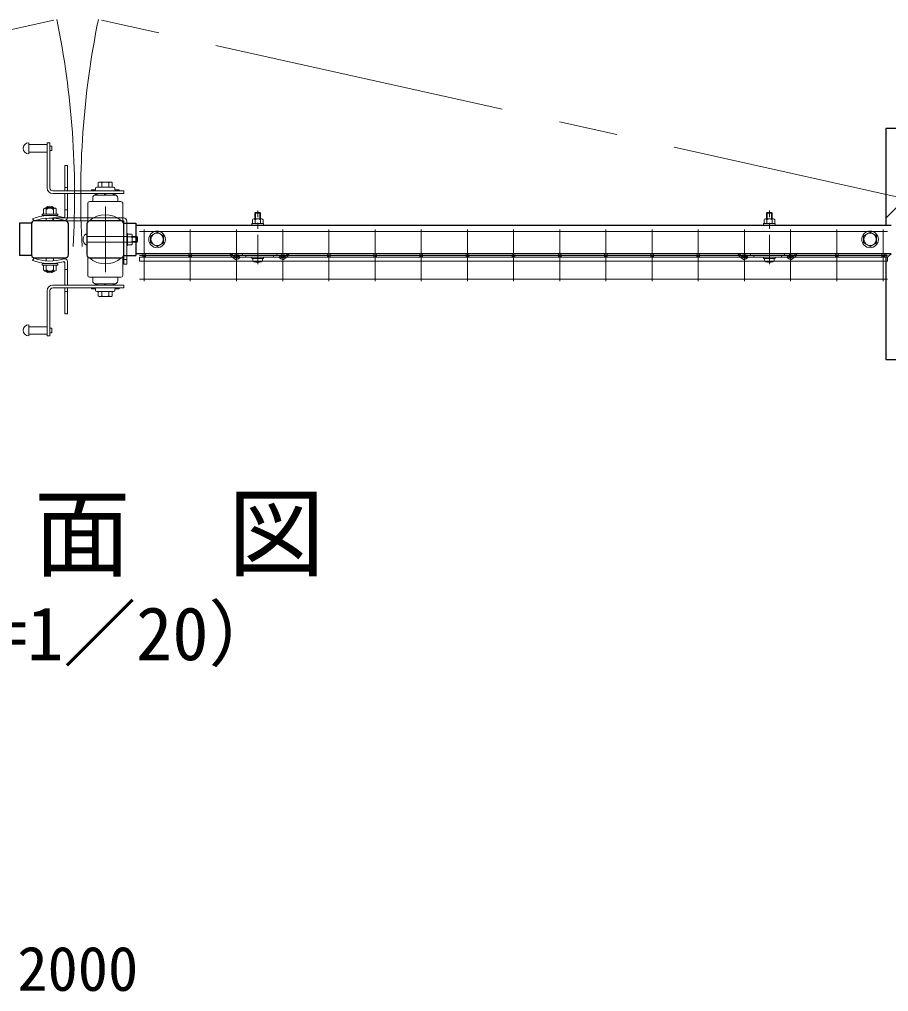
# Model space of a CAD drawing. Units: millimetres, scale not verified. Extents: x -4200 to 4200, y -2970 to 2970.
# Drawn here: x 1133 to 2074, y 1059 to 2111 of the extents above; entities that cross this region are included whole.
import ezdxf
from ezdxf.enums import TextEntityAlignment as Align

# ---------------------------------------------------------------- set-up
doc = ezdxf.new("R2010")
doc.units = ezdxf.units.MM
doc.header["$LTSCALE"] = 10
doc.linetypes.add('USER1', pattern=[50.8, 31.75, -6.35, 6.35, -6.35])
for name, color, linetype, lineweight in [('0-0_D-BMK', 2, 'USER1', 13), ('0-1_D-STR1', 1, 'Continuous', 25), ('0-3_D-STR4', 7, 'Continuous', 25), ('0-4_D-STR-DIM', 7, 'Continuous', 13), ('0-7_D-STR-TXT', 7, 'Continuous', 13), ('0-8_D-STR3', 3, 'Continuous', 13), ('0-A_D-DCR-HCH', 7, 'Continuous', 13), ('0-D_D-STR2', 7, 'Continuous', 13)]:
    doc.layers.add(name, color=color, linetype=linetype, lineweight=lineweight)
doc.styles.add('ＭＳ ゴシック', font='')
doc.styles.get('ＭＳ ゴシック').set_extended_font_data('MS Gothic')

# ---------------------------------------------------------------- blocks, each defined once
blk = doc.blocks.new('A$C5ded3bdc')
at = {"layer": '0-0_D-BMK'}
blk.add_line((0, -75), (0, 504), dxfattribs=at)
at = {"layer": '0-8_D-STR3'}
for p, q in [((-23, 484), (-30, 477)), ((30, 477), (-30, 477)), ((-30, 477), (-30, 413)), ((-23, 484), (-23, 413)), ((23, 484), (-23, 484)), ((23, 484), (23, 413)), ((23, 484), (30, 477)), ((30, 477), (30, 413)), ((-62.5, 363), (62.5, 363)), ((-62.5, 347), (-62.5, 363)), ((-62.5, 347), (62.5, 347)), ((-57.5, 404.8), (-57.5, 363)), ((-57.5, 363), (57.5, 363)), ((-43.3, 413), (43.3, 413)), ((-29.1, 404.8), (-29.1, 363)), ((29.1, 404.8), (29.1, 363)), ((57.5, 404.8), (57.5, 363)), ((62.5, 347), (62.5, 363)), ((-62.5, 0), (62.5, 0)), ((-62.5, -16), (-62.5, 0)), ((62.5, -16), (62.5, 0)), ((-62.5, -16), (62.5, -16)), ((-51.8, -16), (51.8, -16)), ((-51.8, -31.3), (-51.8, -16)), ((51.8, -31.6), (51.8, -16))]:
    blk.add_line(p, q, dxfattribs=at)
for centre, radius, start, end in [((-43.3, 396.6), 16.4, 30, 150), ((0, 357.2), 55.8, 58.543, 121.457), ((43.3, 396.6), 16.4, 30, 150), ((-32.8, -31.3), 19, 180, 253.92714), ((0.7, 85), 140, 253.92714, 285.41383), ((32.8, -31.6), 19, 285.41383, 0)]:
    blk.add_arc(centre, radius, start, end, dxfattribs=at)

msp = doc.modelspace()

# ---------------------------------------------------------------- linework, layer by layer
at = {"layer": '0-0_D-BMK'}
for p, q in [((240.05, 1904.29), (1173.27, 2111.46)), ((2151.41, 1904.29), (1218.2, 2111.46)), ((1225.74, 1838.04), (1225.74, 1908.84))]:
    msp.add_line(p, q, dxfattribs=at)
for centre, radius, start, end in [((237.71, 1921.12), 954.73, 356.664, 11.49985), ((2153.75, 1921.1), 954.72, 168.49887, 183.33466)]:
    msp.add_arc(centre, radius, start, end, dxfattribs=at)
at = {"layer": '0-1_D-STR1'}
for p, q in [((1145.74, 1890.24), (1145.74, 1856.64)), ((1182.54, 1893.44), (1148.94, 1893.44)), ((1185.74, 1856.64), (1185.74, 1890.24)), ((1205.74, 1890.24), (1205.74, 1856.64)), ((1242.54, 1893.44), (1208.94, 1893.44)), ((1245.67, 1890.89), (1258.74, 1890.89)), ((1245.74, 1856.64), (1245.74, 1890.24)), ((1258.73, 1888.94), (2076.73, 1888.94)), ((1258.74, 1890.89), (1258.74, 1855.99)), ((1145.8, 1855.99), (1132.74, 1855.99)), ((1148.94, 1853.44), (1182.54, 1853.44)), ((1208.94, 1853.44), (1242.54, 1853.44)), ((1245.67, 1855.99), (1258.74, 1855.99)), ((2076.73, 1857.94), (1258.73, 1857.94))]:
    msp.add_line(p, q, dxfattribs=at)
msp.add_lwpolyline([(1145.8, 1890.89), (1132.74, 1890.89), (1132.74, 1855.99)], dxfattribs=at)
for centre, start, end in [((1148.94, 1890.24), 90, 180), ((1182.54, 1890.24), 0, 90), ((1208.94, 1890.24), 90, 180), ((1242.54, 1890.24), 0, 90), ((1148.94, 1856.64), 180, 270), ((1182.54, 1856.64), 270, 0), ((1208.94, 1856.64), 180, 270), ((1242.54, 1856.64), 270, 0)]:
    msp.add_arc(centre, 3.2, start, end, dxfattribs=at)
at = {"layer": '0-3_D-STR4'}
msp.add_lwpolyline([(2070.73, 1857.94), (2070.73, 1743.44), (2320.73, 1743.44), (2320.73, 1993.44), (2070.73, 1993.44), (2070.73, 1888.94)], dxfattribs=at)
at = {"layer": '0-8_D-STR3'}
for p, q in [((1142.74, 1977.94), (1142.74, 1965.94)), ((1162.74, 1975.94), (1142.74, 1975.94)), ((1162.74, 1967.94), (1142.74, 1967.94)), ((1162.74, 1977.94), (1165.74, 1977.94)), ((1162.74, 1977.94), (1162.74, 1928.94)), ((1165.74, 1977.94), (1165.74, 1928.94)), ((1167.74, 1974.44), (1165.74, 1974.44)), ((1167.74, 1969.44), (1165.74, 1969.44)), ((1167.74, 1974.44), (1167.74, 1969.44)), ((1184.73, 1953.44), (1181.73, 1953.44)), ((1181.73, 1925.94), (1181.73, 1953.44)), ((1184.73, 1925.94), (1184.73, 1953.44)), ((1168.74, 1925.94), (1245.74, 1925.94)), ((1184.73, 1929.44), (1181.73, 1929.44)), ((1210.63, 1926.94), (1214.63, 1926.94)), ((1210.63, 1926.94), (1210.63, 1925.94)), ((1215.13, 1928.44), (1215.13, 1927.44)), ((1216.63, 1929.94), (1234.63, 1929.94)), ((1218.13, 1934.74), (1218.13, 1929.94)), ((1218.13, 1929.94), (1233.13, 1929.94)), ((1219.95, 1935.44), (1231.29, 1935.44)), ((1221.88, 1934.74), (1221.88, 1929.94)), ((1229.38, 1934.74), (1229.38, 1929.94)), ((1233.13, 1934.74), (1233.13, 1929.94)), ((1236.13, 1928.44), (1236.13, 1927.44)), ((1236.63, 1926.94), (1240.63, 1926.94)), ((1240.63, 1926.94), (1240.63, 1925.94)), ((1245.74, 1925.94), (1245.74, 1922.94)), ((1168.74, 1922.94), (1245.74, 1922.94)), ((1181.73, 1922.94), (1181.73, 1898.06)), ((1184.73, 1922.94), (1184.73, 1896.94)), ((1212.13, 1918.44), (1212.13, 1914.44)), ((1214.35, 1921.34), (1215.97, 1922.94)), ((1215.13, 1921.44), (1236.13, 1921.44)), ((1215.97, 1922.94), (1217.03, 1921.87)), ((1216.59, 1921.44), (1217.03, 1921.87)), ((1224.88, 1922.94), (1224.88, 1921.44)), ((1224.88, 1922.94), (1226.38, 1922.94)), ((1226.38, 1922.94), (1226.38, 1921.44)), ((1235.28, 1922.94), (1234.23, 1921.87)), ((1234.67, 1921.44), (1234.23, 1921.87)), ((1236.91, 1921.34), (1235.28, 1922.94)), ((1239.13, 1918.44), (1239.13, 1914.44)), ((1158.92, 1905.82), (1158.92, 1900.82)), ((1171.12, 1907.22), (1160.32, 1907.22)), ((1161.72, 1907.82), (1161.72, 1907.21)), ((1161.72, 1907.82), (1169.73, 1907.82)), ((1161.72, 1905.82), (1161.72, 1900.78)), ((1162.22, 1908.16), (1162.22, 1907.21)), ((1169.23, 1908.17), (1169.23, 1907.24)), ((1169.73, 1907.82), (1169.73, 1907.24)), ((1169.73, 1905.82), (1169.73, 1900.78)), ((1172.51, 1905.82), (1172.51, 1900.74)), ((1181.73, 1905.44), (1184.73, 1905.44)), ((1206.63, 1912.44), (1206.63, 1893.44)), ((1208.63, 1914.44), (1242.63, 1914.44)), ((1212.13, 1914.44), (1239.13, 1914.44)), ((1244.63, 1912.44), (1244.63, 1893.44)), ((1148.75, 1893.44), (1146.73, 1895.66)), ((1174.13, 1900.78), (1157.33, 1900.78)), ((1157.33, 1900.78), (1157.33, 1899.18)), ((1157.33, 1899.18), (1174.13, 1899.18)), ((1161.72, 1893.44), (1161.72, 1896.25)), ((1168.94, 1896.64), (1245.74, 1896.64)), ((1168.94, 1896.64), (1168.94, 1893.44)), ((1169.73, 1893.44), (1169.73, 1896.25)), ((1174.13, 1900.78), (1174.13, 1899.18)), ((1168.94, 1893.44), (1245.74, 1893.44)), ((1206.63, 1893.44), (1208.46, 1893.44)), ((1245.74, 1846.64), (1245.74, 1893.44)), ((1204.56, 1879.22), (1205.74, 1879.22)), ((1205.74, 1879.22), (1205.74, 1867.67)), ((1205.74, 1876.44), (1248.94, 1876.44)), ((1248.94, 1876.64), (1245.74, 1876.64)), ((1248.94, 1879.94), (1249.64, 1879.94)), ((1248.94, 1866.94), (1248.94, 1879.94)), ((1249.64, 1866.94), (1249.64, 1879.94)), ((1249.64, 1879.22), (1254.05, 1879.22)), ((1249.64, 1876.33), (1254.05, 1876.33)), ((1254.94, 1869.11), (1254.94, 1877.77)), ((1260.04, 1876.44), (1254.94, 1876.44)), ((1260.74, 1875.74), (1254.94, 1875.74)), ((1260.04, 1870.44), (1260.04, 1876.44)), ((1260.74, 1875.74), (1260.04, 1876.44)), ((1260.74, 1871.14), (1260.74, 1875.74)), ((1281.73, 1881.19), (1274.73, 1877.15)), ((1274.73, 1877.15), (1274.73, 1869.73)), ((1281.73, 1881.19), (1288.73, 1877.15)), ((1288.73, 1877.15), (1288.73, 1869.73)), ((2053.73, 1881.19), (2046.73, 1877.15)), ((2046.73, 1877.15), (2046.73, 1869.73)), ((2053.73, 1881.19), (2060.73, 1877.15)), ((2060.73, 1877.15), (2060.73, 1869.73)), ((1204.56, 1867.67), (1205.74, 1867.67)), ((1205.74, 1870.44), (1248.94, 1870.44)), ((1248.94, 1866.94), (1249.64, 1866.94)), ((1249.64, 1870.56), (1254.05, 1870.56)), ((1249.64, 1867.67), (1254.05, 1867.67)), ((1260.74, 1871.14), (1254.94, 1871.14)), ((1260.04, 1870.44), (1254.94, 1870.44)), ((1260.74, 1871.14), (1260.04, 1870.44)), ((1281.73, 1865.69), (1274.73, 1869.73)), ((1281.73, 1865.69), (1288.73, 1869.73)), ((2053.73, 1865.69), (2046.73, 1869.73)), ((2053.73, 1865.69), (2060.73, 1869.73)), ((1148.75, 1852.94), (1146.73, 1850.72)), ((1161.72, 1853.44), (1161.72, 1850.13)), ((1169.73, 1853.44), (1169.73, 1850.13)), ((1206.63, 1853.44), (1208.46, 1853.44)), ((1206.63, 1834.44), (1206.63, 1853.44)), ((1243.13, 1853.44), (1244.63, 1853.44)), ((1244.63, 1834.44), (1244.63, 1853.44)), ((1361.02, 1856.43), (1362.07, 1857.64)), ((1361.02, 1856.43), (1365.73, 1852.37)), ((1362.07, 1857.64), (1366.78, 1853.58)), ((1370.66, 1855.42), (1368.67, 1853.61)), ((1371.74, 1854.24), (1369.75, 1852.43)), ((1371.74, 1855.84), (1374.24, 1855.84)), ((1371.74, 1854.24), (1413.74, 1854.24)), ((1374.24, 1857.64), (1411.24, 1857.64)), ((1374.24, 1855.84), (1374.24, 1857.64)), ((1411.24, 1855.84), (1374.24, 1855.84)), ((1377.74, 1855.84), (1377.74, 1854.24)), ((1407.74, 1855.84), (1407.74, 1854.24)), ((1411.24, 1855.84), (1411.24, 1857.64)), ((1411.24, 1855.84), (1413.74, 1855.84)), ((1413.74, 1854.24), (1415.72, 1852.43)), ((1414.81, 1855.42), (1416.8, 1853.61)), ((1423.41, 1857.64), (1418.7, 1853.58)), ((1424.45, 1856.43), (1419.74, 1852.37)), ((1424.45, 1856.43), (1423.41, 1857.64)), ((1911.01, 1856.43), (1912.06, 1857.64)), ((1911.01, 1856.43), (1915.72, 1852.37)), ((1912.06, 1857.64), (1916.77, 1853.58)), ((1920.65, 1855.42), (1918.67, 1853.61)), ((1921.73, 1854.24), (1919.74, 1852.43)), ((1921.73, 1855.84), (1924.23, 1855.84)), ((1921.73, 1854.24), (1963.73, 1854.24)), ((1924.23, 1857.64), (1961.23, 1857.64)), ((1924.23, 1855.84), (1924.23, 1857.64)), ((1961.23, 1855.84), (1924.23, 1855.84)), ((1927.73, 1855.84), (1927.73, 1854.24)), ((1957.73, 1855.84), (1957.73, 1854.24)), ((1961.23, 1855.84), (1961.23, 1857.64)), ((1961.23, 1855.84), (1963.73, 1855.84)), ((1963.73, 1854.24), (1965.71, 1852.43)), ((1964.81, 1855.42), (1966.79, 1853.61)), ((1973.4, 1857.64), (1968.69, 1853.58)), ((1974.44, 1856.43), (1969.73, 1852.37)), ((1974.44, 1856.43), (1973.4, 1857.64)), ((1157.33, 1847.2), (1174.13, 1847.2)), ((1158.92, 1840.56), (1158.92, 1845.56)), ((1161.72, 1840.56), (1161.72, 1845.6)), ((1169.73, 1840.56), (1169.73, 1845.6)), ((1172.51, 1840.56), (1172.51, 1845.64)), ((1174.13, 1845.6), (1174.13, 1847.2)), ((1181.73, 1823.94), (1181.73, 1848.32)), ((1184.73, 1823.94), (1184.73, 1849.44)), ((1248.94, 1851.64), (1245.74, 1851.64)), ((1171.12, 1839.15), (1160.32, 1839.15)), ((1161.72, 1838.56), (1161.72, 1839.17)), ((1161.72, 1838.56), (1169.73, 1838.56)), ((1162.22, 1838.22), (1162.22, 1839.17)), ((1169.23, 1838.21), (1169.23, 1839.14)), ((1169.73, 1838.56), (1169.73, 1839.14)), ((1181.73, 1840.94), (1184.73, 1840.94)), ((1208.63, 1832.44), (1242.63, 1832.44)), ((1212.13, 1832.44), (1239.13, 1832.44)), ((1212.13, 1828.44), (1212.13, 1832.44)), ((1239.13, 1828.44), (1239.13, 1832.44)), ((1168.74, 1823.94), (1245.74, 1823.94)), ((1168.74, 1820.94), (1245.74, 1820.94)), ((1181.73, 1820.94), (1181.73, 1792.94)), ((1184.73, 1820.94), (1184.73, 1792.94)), ((1210.63, 1819.94), (1210.63, 1820.94)), ((1214.35, 1825.54), (1215.97, 1823.94)), ((1215.13, 1825.44), (1236.13, 1825.44)), ((1215.97, 1823.94), (1217.03, 1825.01)), ((1216.59, 1825.44), (1217.03, 1825.01)), ((1224.88, 1823.94), (1224.88, 1825.44)), ((1224.88, 1823.94), (1226.38, 1823.94)), ((1226.38, 1823.94), (1226.38, 1825.44)), ((1234.67, 1825.44), (1234.23, 1825.01)), ((1235.28, 1823.94), (1234.23, 1825.01)), ((1236.91, 1825.54), (1235.28, 1823.94)), ((1240.63, 1819.94), (1240.63, 1820.94)), ((1245.74, 1820.94), (1245.74, 1823.94)), ((1162.74, 1768.94), (1162.74, 1817.94)), ((1165.74, 1768.94), (1165.74, 1817.94)), ((1184.73, 1816.94), (1181.73, 1816.94)), ((1210.63, 1819.94), (1214.63, 1819.94)), ((1215.13, 1818.44), (1215.13, 1819.44)), ((1216.63, 1816.94), (1234.63, 1816.94)), ((1218.13, 1816.94), (1233.13, 1816.94)), ((1218.13, 1812.14), (1218.13, 1816.94)), ((1219.95, 1811.44), (1231.29, 1811.44)), ((1221.88, 1812.14), (1221.88, 1816.94)), ((1229.38, 1812.14), (1229.38, 1816.94)), ((1233.13, 1812.14), (1233.13, 1816.94)), ((1236.13, 1818.44), (1236.13, 1819.44)), ((1236.63, 1819.94), (1240.63, 1819.94)), ((1184.73, 1792.94), (1181.73, 1792.94)), ((1142.74, 1768.94), (1142.74, 1780.94)), ((1162.74, 1778.94), (1142.74, 1778.94)), ((1162.74, 1770.94), (1142.74, 1770.94)), ((1162.74, 1768.94), (1165.74, 1768.94)), ((1167.74, 1777.44), (1165.74, 1777.44)), ((1167.74, 1772.44), (1165.74, 1772.44)), ((1167.74, 1772.44), (1167.74, 1777.44))]:
    msp.add_line(p, q, dxfattribs=at)
for points in [[(1245.74, 1846.64), (1248.94, 1846.64), (1248.94, 1893.44)], [(1174.13, 1845.6), (1157.33, 1845.6), (1157.33, 1847.2)]]:
    msp.add_lwpolyline(points, dxfattribs=at)
for centre, radius in [((1281.73, 1873.44), 9), ((1281.73, 1873.44), 6.71), ((2053.73, 1873.44), 9), ((2053.73, 1873.44), 6.71)]:
    msp.add_circle(centre, radius, dxfattribs=at)
for centre, radius, start, end in [((1142.74, 1971.94), 6, 90, 270), ((1168.74, 1928.94), 6, 180, 270), ((1168.74, 1928.94), 3, 180, 270), ((1214.63, 1927.44), 0.5, 270, 0), ((1216.63, 1928.44), 1.5, 90, 180), ((1220, 1932.58), 2.86, 49.03058, 130.96942), ((1225.63, 1925.05), 10.39, 68.85295, 111.14705), ((1231.25, 1932.58), 2.86, 49.04069, 130.95931), ((1234.63, 1928.44), 1.5, 0, 90), ((1236.63, 1927.44), 0.5, 180, 270), ((1215.13, 1918.44), 3, 90, 180), ((1236.13, 1918.44), 3, 0, 90), ((1160.32, 1905.82), 1.4, 0.08393, 179.91608), ((1165.73, 1902.81), 6.41, 51.35253, 128.64959), ((1165.73, 1900.81), 6.41, 51.35253, 128.64959), ((1171.12, 1905.84), 1.39, 359.29901, 180.70018), ((1208.63, 1912.44), 2, 90, 180), ((1242.63, 1912.44), 2, 0, 90), ((1165.73, 1846.18), 53, 73.87238, 111.00754), ((1165.73, 1846.41), 50, 72.42905, 109.85261), ((1180.73, 1898.06), 1, 253.8728, 0.00001), ((1181.73, 1896.94), 3, 252.42887, 0.00001), ((1225.79, 1874.06), 26, 48.18801, 131.81207), ((1245.74, 1893.44), 3.2, 0, 90), ((1208.68, 1873.44), 7.1, 125.5469, 234.4531), ((1253.31, 1877.77), 1.62, 297.07996, 62.92004), ((1249.79, 1873.44), 5.15, 325.92454, 34.07546), ((1253.31, 1869.11), 1.62, 297.07996, 62.92004), ((1165.73, 1899.97), 50, 250.14739, 287.57095), ((1181.73, 1849.44), 3, 359.99999, 107.57113), ((1225.79, 1872.82), 26, 228.18793, 311.81207), ((1367.71, 1854.67), 3.03, 229.26286, 312.38442), ((1367.71, 1854.67), 1.43, 229.26286, 312.38442), ((1371.74, 1854.24), 1.6, 90, 132.38442), ((1413.74, 1854.24), 1.6, 47.61558, 90), ((1417.76, 1854.67), 3.03, 227.61558, 310.73714), ((1417.76, 1854.67), 1.43, 227.61558, 310.73714), ((1917.7, 1854.67), 3.03, 229.26286, 312.38442), ((1917.7, 1854.67), 1.43, 229.26286, 312.38442), ((1921.73, 1854.24), 1.6, 90, 132.38442), ((1963.73, 1854.24), 1.6, 47.61558, 90), ((1967.76, 1854.67), 3.03, 227.61558, 310.73714), ((1967.76, 1854.67), 1.43, 227.61558, 310.73714), ((1165.73, 1900.2), 53, 248.99246, 286.12762), ((1180.73, 1848.32), 1, 359.99999, 106.1272), ((1160.32, 1840.56), 1.4, 180.08392, 359.91607), ((1165.73, 1845.57), 6.41, 231.35041, 308.64747), ((1165.73, 1843.57), 6.41, 231.35041, 308.64747), ((1171.12, 1840.54), 1.39, 179.29982, 0.70099), ((1208.63, 1834.44), 2, 180, 270), ((1242.63, 1834.44), 2, 270, 0), ((1168.74, 1817.94), 6, 90, 180), ((1168.74, 1817.94), 3, 90, 180), ((1215.13, 1828.44), 3, 180, 270), ((1236.13, 1828.44), 3, 270, 0), ((1214.63, 1819.44), 0.5, 0, 90), ((1216.63, 1818.44), 1.5, 180, 270), ((1220, 1814.3), 2.86, 229.03058, 310.96942), ((1225.63, 1821.83), 10.39, 248.85295, 291.14705), ((1231.25, 1814.3), 2.86, 229.04069, 310.95931), ((1234.63, 1818.44), 1.5, 270, 0), ((1236.63, 1819.44), 0.5, 90, 180), ((1142.74, 1774.94), 6, 90, 270)]:
    msp.add_arc(centre, radius, start, end, dxfattribs=at)
at = {"layer": '0-A_D-DCR-HCH'}
for p, q in [((2070.73, 1896.32), (2167.85, 1993.44)), ((2072.73, 1854.13), (2076.54, 1857.94))]:
    msp.add_line(p, q, dxfattribs=at)
at = {"layer": '0-D_D-STR2'}
for p, q in [((1267.74, 1884.12), (1267.74, 1828.12)), ((1317.74, 1884.12), (1317.74, 1828.12)), ((1367.74, 1884.12), (1367.74, 1828.12)), ((1417.74, 1884.12), (1417.74, 1828.12)), ((1467.74, 1884.12), (1467.74, 1828.12)), ((1517.74, 1884.12), (1517.74, 1828.12)), ((1567.74, 1884.12), (1567.74, 1828.12)), ((1617.74, 1884.12), (1617.74, 1828.12)), ((1667.74, 1884.12), (1667.74, 1828.12)), ((1717.74, 1884.12), (1717.74, 1828.12)), ((1767.74, 1884.12), (1767.74, 1828.12)), ((1817.74, 1884.12), (1817.74, 1828.12)), ((1867.74, 1884.12), (1867.74, 1828.12)), ((1917.74, 1884.12), (1917.74, 1828.12)), ((1967.74, 1884.12), (1967.74, 1828.12)), ((2017.74, 1884.12), (2017.74, 1828.12)), ((2067.74, 1884.12), (2067.74, 1828.12)), ((2072.74, 1881.92), (1262.74, 1881.92)), ((2072.73, 1854.34), (1262.73, 1854.34)), ((1262.73, 1849.84), (1262.73, 1854.34)), ((2072.74, 1856.12), (1262.74, 1856.12)), ((2072.73, 1849.84), (2072.73, 1854.34)), ((2072.73, 1849.84), (1262.73, 1849.84)), ((2072.74, 1830.31), (1262.74, 1830.31))]:
    msp.add_line(p, q, dxfattribs=at)
for centre in [(1267.73, 1856.14), (1317.73, 1856.14), (1367.74, 1856.14), (1417.74, 1856.14), (1467.74, 1856.14), (1517.74, 1856.14), (1567.74, 1856.14), (1617.74, 1856.14), (1667.74, 1856.14), (1717.74, 1856.14), (1767.74, 1856.14), (1817.73, 1856.14), (1867.73, 1856.14), (1917.73, 1856.14), (1967.74, 1856.14), (2017.74, 1856.14), (2067.73, 1856.14)]:
    msp.add_circle(centre, 1.8, dxfattribs=at)

# ---------------------------------------------------------------- block references
at = {"layer": '0-4_D-STR-DIM', "xscale": 0.1, "yscale": 0.1}
for p in [(1390.74, 1854.24), (1944.73, 1854.24)]:
    msp.add_blockref('A$C5ded3bdc', p, dxfattribs=at)

# ---------------------------------------------------------------- texts
at = {"layer": '0-4_D-STR-DIM', "style": 'ＭＳ ゴシック'}
msp.add_text('2000', height=48.09, dxfattribs=at).set_placement((1130.48, 1045.67), align=Align.BOTTOM_LEFT)
at = {"layer": '0-7_D-STR-TXT', "style": 'ＭＳ ゴシック'}
for s, height, p in [('平\u3000面\u3000図', 76.98, (938.34, 1493.82)), ('（S=1／20）', 57.7, (983.82, 1400.63))]:
    msp.add_text(s, height=height, dxfattribs=at).set_placement(p, align=Align.BOTTOM_LEFT)

doc.saveas('drawing.dxf')
